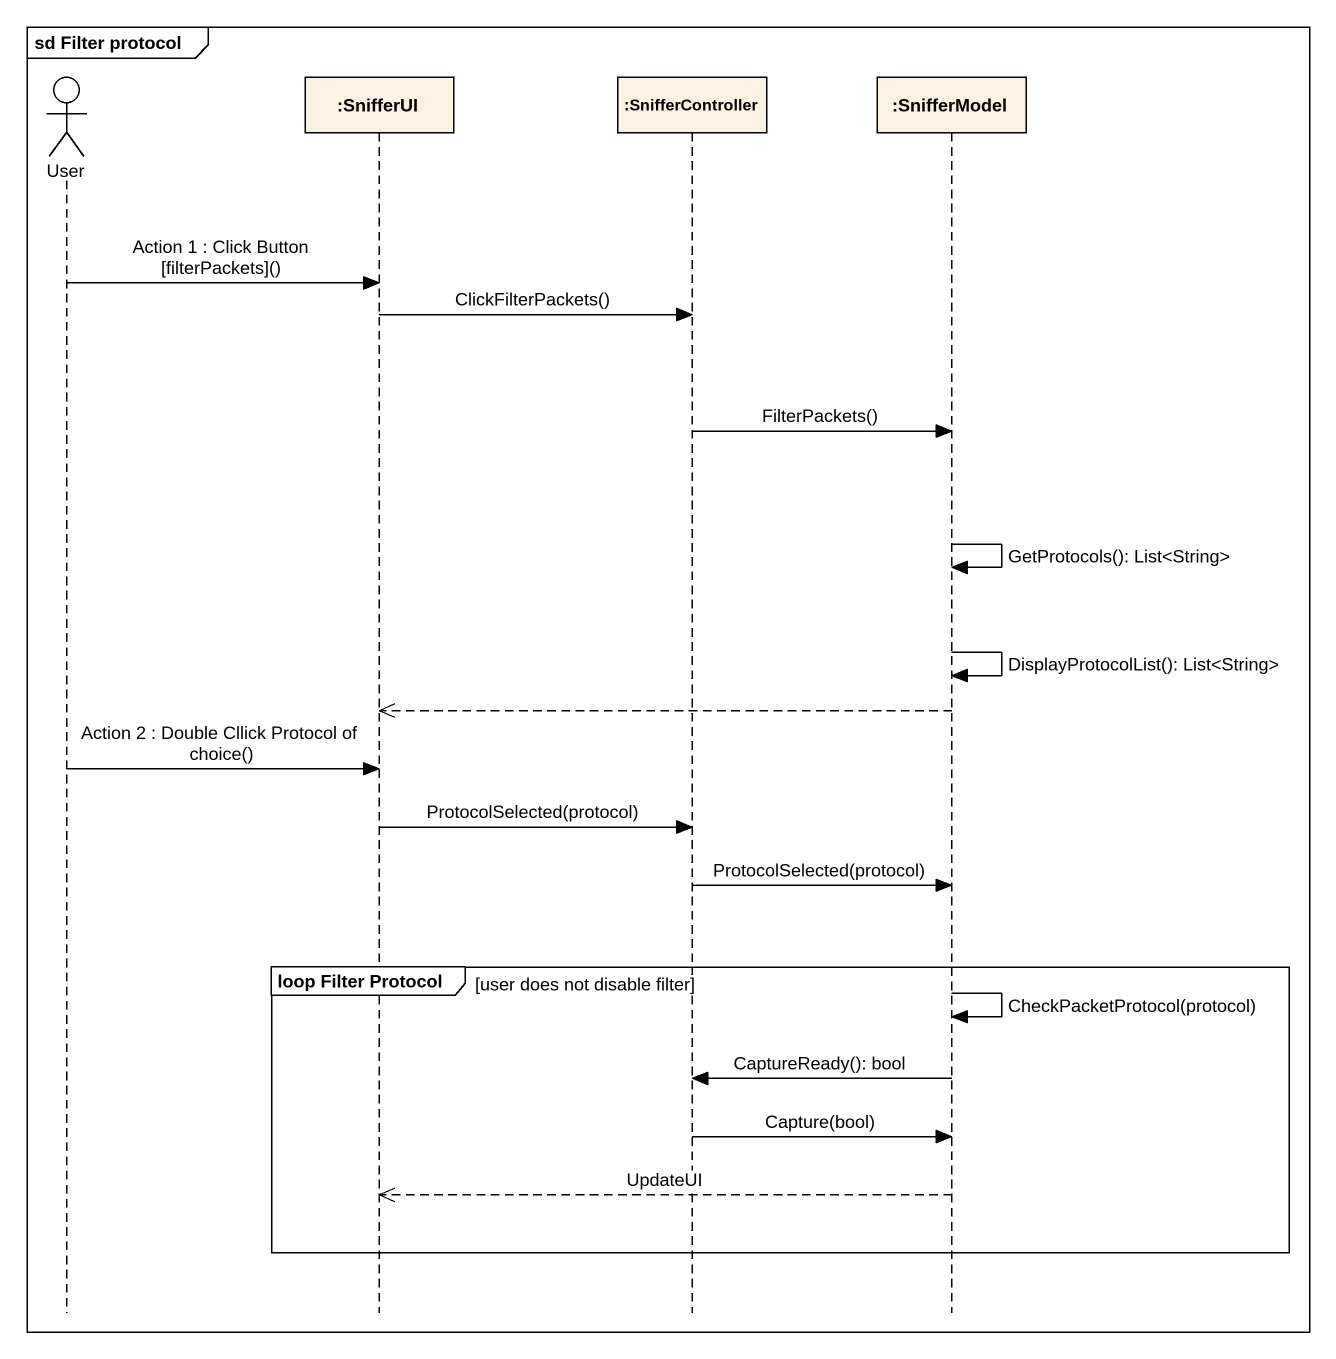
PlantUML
@startuml
mainframe sd Filter protocol
hide footbox
actor User
participant ":SnifferUI" as SnifferUI
participant ":SnifferController" as SnifferController
participant ":SnifferModel" as SnifferModel

User -> SnifferUI : Action 1 : Click Button [filterPackets]()
SnifferUI -> SnifferController : ClickFilterPackets()
SnifferController -> SnifferModel : FilterPackets()
SnifferModel -> SnifferModel : GetProtocols(): List<String>
SnifferModel -> SnifferModel : DisplayProtocolList(): List<String>
SnifferModel -->> SnifferUI
User -> SnifferUI : Action 2 : Double Cllick Protocol of choice()
SnifferUI -> SnifferController : ProtocolSelected(protocol)
SnifferController -> SnifferModel : ProtocolSelected(protocol)
group loop Filter Protocol [user does not disable filter]
  SnifferModel -> SnifferModel : CheckPacketProtocol(protocol)
  SnifferModel -> SnifferController : CaptureReady(): bool
  SnifferController -> SnifferModel : Capture(bool)
  SnifferModel -->> SnifferUI : UpdateUI
end
@enduml
